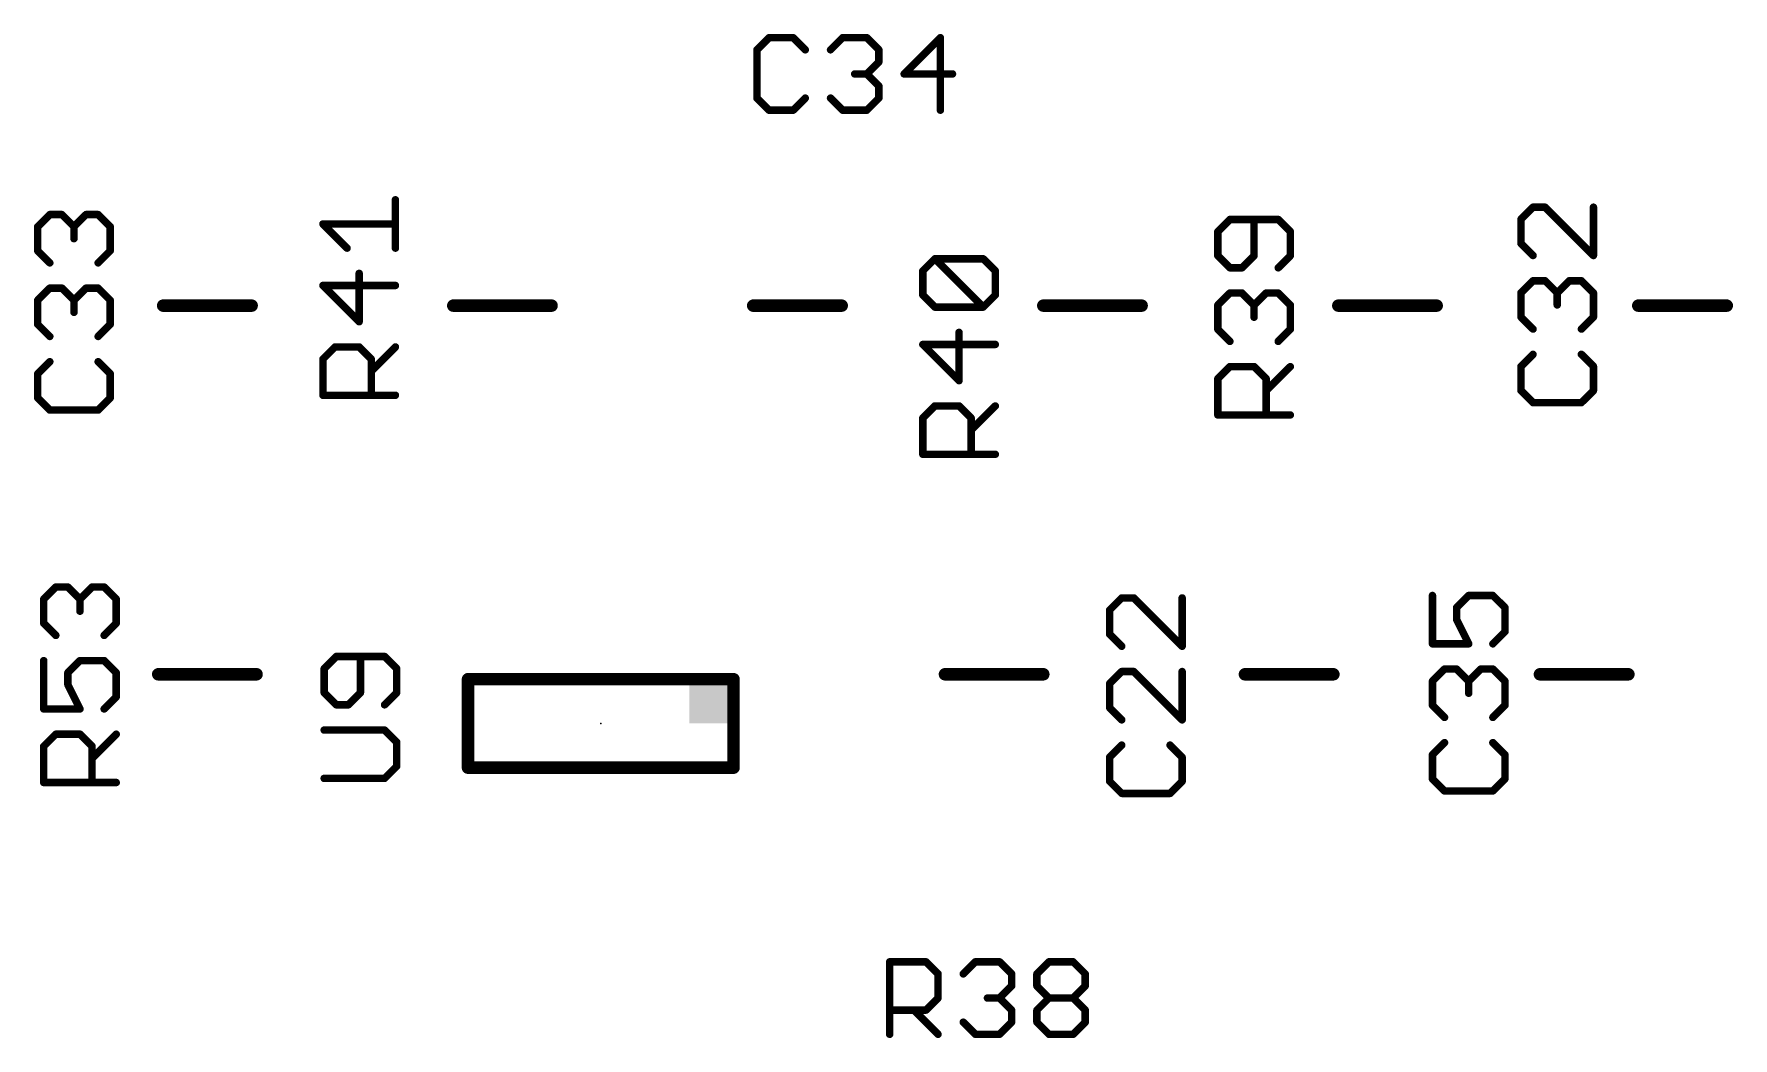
# Model space of a CAD drawing. Extents: x -0.01 to 3.1, y -0.02 to 3.54.
# Drawn here: x 1.446 to 2.127, y 1.734 to 2.136 of the extents above; entities that cross this region are included whole.
import ezdxf

# ---------------------------------------------------------------- set-up
doc = ezdxf.new("R2010")
doc.units = 0
for name, color, linetype in [('21', 253, 'CONTINUOUS'), ('23', 7, 'CONTINUOUS'), ('25', 253, 'CONTINUOUS')]:
    doc.layers.add(name, color=color, linetype=linetype)

# ---------------------------------------------------------------- blocks, each defined once
blk = doc.blocks.new('RECT')
blk.add_solid([(-0.5, -0.5), (0.5, -0.5), (-0.5, 0.5), (0.5, 0.5)])

msp = doc.modelspace()

# ---------------------------------------------------------------- linework, layer by layer
at = {"layer": '21', "const_width": 0.005}
for points in [[(1.533465, 2.027559), (1.498031, 2.027559)], [(1.653543, 2.027559), (1.614173, 2.027559)], [(1.769685, 2.027559), (1.734252, 2.027559)], [(1.889764, 2.027559), (1.850394, 2.027559)], [(2.007874, 2.027559), (1.968504, 2.027559)], [(2.088583, 2.027559), (2.124016, 2.027559)], [(1.535433, 1.879921), (1.496063, 1.879921)], [(1.620079, 1.877953), (1.620079, 1.84252)], [(1.726378, 1.877953), (1.620079, 1.877953)], [(1.726378, 1.877953), (1.726378, 1.84252)], [(1.850394, 1.879921), (1.811024, 1.879921)], [(1.931102, 1.879921), (1.966535, 1.879921)], [(2.049213, 1.879921), (2.084646, 1.879921)], [(1.726378, 1.84252), (1.620079, 1.84252)]]:
    msp.add_lwpolyline(points, dxfattribs=at)
at = {"layer": '21', "const_width": 0.0025}
for points in [[(1.498031, 2.028809, 1), (1.498031, 2.026309)], [(1.533465, 2.026309, 1), (1.533465, 2.028809)], [(1.614173, 2.028809, 1), (1.614173, 2.026309)], [(1.653543, 2.026309, 1), (1.653543, 2.028809)], [(1.734252, 2.028809, 1), (1.734252, 2.026309)], [(1.769685, 2.026309, 1), (1.769685, 2.028809)], [(1.850394, 2.028809, 1), (1.850394, 2.026309)], [(1.889764, 2.026309, 1), (1.889764, 2.028809)], [(1.968504, 2.028809, 1), (1.968504, 2.026309)], [(2.007874, 2.026309, 1), (2.007874, 2.028809)], [(2.088583, 2.028809, 1), (2.088583, 2.026309)], [(2.124016, 2.026309, 1), (2.124016, 2.028809)], [(1.496063, 1.881171, 1), (1.496063, 1.878671)], [(1.535433, 1.878671, 1), (1.535433, 1.881171)], [(1.621329, 1.877953, 1), (1.618829, 1.877953)], [(1.620079, 1.879203, 1), (1.620079, 1.876703)], [(1.727628, 1.877953, 1), (1.725128, 1.877953)], [(1.726378, 1.876703, 1), (1.726378, 1.879203)], [(1.811024, 1.881171, 1), (1.811024, 1.878671)], [(1.850394, 1.878671, 1), (1.850394, 1.881171)], [(1.931102, 1.881171, 1), (1.931102, 1.878671)], [(1.966535, 1.878671, 1), (1.966535, 1.881171)], [(2.049213, 1.881171, 1), (2.049213, 1.878671)], [(2.084646, 1.878671, 1), (2.084646, 1.881171)], [(1.620079, 1.84377, 1), (1.620079, 1.84127)], [(1.618829, 1.84252, 1), (1.621329, 1.84252)], [(1.725128, 1.84252, 1), (1.727628, 1.84252)], [(1.726378, 1.84127, 1), (1.726378, 1.84377)]]:
    msp.add_lwpolyline(points, format="xyb", dxfattribs=at)
at = {"layer": '23'}
for p in [(1.515748, 2.027559), (1.633858, 2.027559), (1.751969, 2.027559), (1.870079, 2.027559), (1.988189, 2.027559), (2.106299, 2.027559), (1.515748, 1.879921), (1.830709, 1.879921), (1.948819, 1.879921), (2.066929, 1.879921), (1.673228, 1.860236)]:
    msp.add_point(p, dxfattribs=at)
at = {"layer": '25', "const_width": 0.003}
for points in [[(1.740589, 2.134855), (1.735752, 2.130018)], [(1.750264, 2.134855), (1.740589, 2.134855)], [(1.755102, 2.130018), (1.750264, 2.134855)], [(1.765217, 2.130018), (1.770055, 2.134855)], [(1.770055, 2.134855), (1.779729, 2.134855)], [(1.779729, 2.134855), (1.784567, 2.130018)], [(1.809195, 2.134855), (1.794682, 2.120343)], [(1.809195, 2.105831), (1.809195, 2.134855)], [(1.735752, 2.130018), (1.735752, 2.110668)], [(1.784567, 2.130018), (1.784567, 2.12518)], [(1.784567, 2.12518), (1.779729, 2.120343)], [(1.779729, 2.120343), (1.774892, 2.120343)], [(1.779729, 2.120343), (1.784567, 2.115506)], [(1.784567, 2.115506), (1.784567, 2.110668)], [(1.794682, 2.120343), (1.814032, 2.120343)], [(1.735752, 2.110668), (1.740589, 2.105831)], [(1.750264, 2.105831), (1.755102, 2.110668)], [(1.770055, 2.105831), (1.765217, 2.110668)], [(1.784567, 2.110668), (1.779729, 2.105831)], [(1.740589, 2.105831), (1.750264, 2.105831)], [(1.779729, 2.105831), (1.770055, 2.105831)], [(1.59102, 2.050588), (1.59102, 2.069938)], [(2.046458, 2.066985), (2.041621, 2.062147)], [(2.051296, 2.066985), (2.046458, 2.066985)], [(2.070646, 2.047635), (2.051296, 2.066985)], [(2.070646, 2.066985), (2.070646, 2.047635)], [(1.447822, 2.059195), (1.452659, 2.064032)], [(1.452659, 2.064032), (1.457497, 2.064032)], [(1.457497, 2.064032), (1.462334, 2.059195)], [(1.462334, 2.059195), (1.467172, 2.064032)], [(1.467172, 2.064032), (1.472009, 2.064032)], [(1.472009, 2.064032), (1.476846, 2.059195)], [(1.57167, 2.050588), (1.561995, 2.060263)], [(1.561995, 2.060263), (1.59102, 2.060263)], [(1.9251, 2.062064), (1.920263, 2.057226)], [(1.94445, 2.062064), (1.9251, 2.062064)], [(1.934775, 2.047551), (1.934775, 2.062064)], [(1.949287, 2.057226), (1.94445, 2.062064)], [(2.041621, 2.062147), (2.041621, 2.052472)], [(1.447822, 2.04952), (1.447822, 2.059195)], [(1.462334, 2.059195), (1.462334, 2.054357)], [(1.476846, 2.059195), (1.476846, 2.04952)], [(1.920263, 2.057226), (1.920263, 2.047551)], [(1.949287, 2.047551), (1.949287, 2.057226)], [(1.452659, 2.044682), (1.447822, 2.04952)], [(1.476846, 2.04952), (1.472009, 2.044682)], [(1.802152, 2.041478), (1.80699, 2.046316)], [(1.80699, 2.046316), (1.82634, 2.046316)], [(1.82634, 2.026966), (1.80699, 2.046316)], [(1.82634, 2.046316), (1.831177, 2.041478)], [(1.920263, 2.047551), (1.9251, 2.042714)], [(1.929938, 2.042714), (1.934775, 2.047551)], [(1.94445, 2.042714), (1.949287, 2.047551)], [(2.041621, 2.052472), (2.046458, 2.047635)], [(1.576507, 2.021123), (1.576507, 2.040472)], [(1.802152, 2.031803), (1.802152, 2.041478)], [(1.831177, 2.041478), (1.831177, 2.031803)], [(1.9251, 2.042714), (1.929938, 2.042714)], [(1.447822, 2.029729), (1.452659, 2.034567)], [(1.452659, 2.034567), (1.457497, 2.034567)], [(1.457497, 2.034567), (1.462334, 2.029729)], [(1.462334, 2.029729), (1.467172, 2.034567)], [(1.467172, 2.034567), (1.472009, 2.034567)], [(1.472009, 2.034567), (1.476846, 2.029729)], [(1.59102, 2.035635), (1.561995, 2.035635)], [(1.561995, 2.035635), (1.576507, 2.021123)], [(1.920263, 2.027761), (1.9251, 2.032598)], [(1.9251, 2.032598), (1.929938, 2.032598)], [(1.929938, 2.032598), (1.934775, 2.027761)], [(1.934775, 2.027761), (1.939613, 2.032598)], [(1.939613, 2.032598), (1.94445, 2.032598)], [(1.94445, 2.032598), (1.949287, 2.027761)], [(2.041621, 2.032682), (2.046458, 2.03752)], [(2.041621, 2.023007), (2.041621, 2.032682)], [(2.046458, 2.03752), (2.051296, 2.03752)], [(2.051296, 2.03752), (2.056133, 2.032682)], [(2.056133, 2.032682), (2.060971, 2.03752)], [(2.056133, 2.032682), (2.056133, 2.027845)], [(2.060971, 2.03752), (2.065808, 2.03752)], [(2.065808, 2.03752), (2.070646, 2.032682)], [(2.070646, 2.032682), (2.070646, 2.023007)], [(1.447822, 2.020055), (1.447822, 2.029729)], [(1.462334, 2.029729), (1.462334, 2.024892)], [(1.476846, 2.029729), (1.476846, 2.020055)], [(1.80699, 2.026966), (1.802152, 2.031803)], [(1.82634, 2.026966), (1.80699, 2.026966)], [(1.831177, 2.031803), (1.82634, 2.026966)], [(1.920263, 2.018086), (1.920263, 2.027761)], [(1.934775, 2.027761), (1.934775, 2.022923)], [(1.949287, 2.027761), (1.949287, 2.018086)], [(1.452659, 2.015217), (1.447822, 2.020055)], [(1.476846, 2.020055), (1.472009, 2.015217)], [(2.046458, 2.01817), (2.041621, 2.023007)], [(2.070646, 2.023007), (2.065808, 2.01817)], [(1.831177, 2.012013), (1.802152, 2.012013)], [(1.802152, 2.012013), (1.816665, 1.997501)], [(1.816665, 1.997501), (1.816665, 2.01685)], [(1.9251, 2.013249), (1.920263, 2.018086)], [(1.949287, 2.018086), (1.94445, 2.013249)], [(1.452659, 2.005102), (1.447822, 2.000264)], [(1.476846, 2.000264), (1.472009, 2.005102)], [(1.561995, 2.00617), (1.566832, 2.011007)], [(1.561995, 1.991657), (1.561995, 2.00617)], [(1.566832, 2.011007), (1.576507, 2.011007)], [(1.576507, 2.011007), (1.581345, 2.00617)], [(1.581345, 2.001332), (1.59102, 2.011007)], [(1.581345, 2.00617), (1.581345, 1.991657)], [(2.046458, 2.008055), (2.041621, 2.003217)], [(2.070646, 2.003217), (2.065808, 2.008055)], [(1.447822, 2.000264), (1.447822, 1.990589)], [(1.476846, 1.990589), (1.476846, 2.000264)], [(1.920263, 1.998296), (1.9251, 2.003133)], [(1.920263, 1.983783), (1.920263, 1.998296)], [(1.9251, 2.003133), (1.934775, 2.003133)], [(1.934775, 2.003133), (1.939613, 1.998296)], [(1.939613, 1.993458), (1.949287, 2.003133)], [(1.939613, 1.998296), (1.939613, 1.983783)], [(2.041621, 2.003217), (2.041621, 1.993542)], [(2.070646, 1.993542), (2.070646, 2.003217)], [(1.59102, 1.991657), (1.561995, 1.991657)], [(2.041621, 1.993542), (2.046458, 1.988705)], [(2.065808, 1.988705), (2.070646, 1.993542)], [(1.447822, 1.990589), (1.452659, 1.985752)], [(1.452659, 1.985752), (1.472009, 1.985752)], [(1.472009, 1.985752), (1.476846, 1.990589)], [(1.802152, 1.982548), (1.80699, 1.987385)], [(1.80699, 1.987385), (1.816665, 1.987385)], [(1.816665, 1.987385), (1.821502, 1.982548)], [(1.821502, 1.97771), (1.831177, 1.987385)], [(2.046458, 1.988705), (2.065808, 1.988705)], [(1.802152, 1.968035), (1.802152, 1.982548)], [(1.821502, 1.982548), (1.821502, 1.968035)], [(1.949287, 1.983783), (1.920263, 1.983783)], [(1.831177, 1.968035), (1.802152, 1.968035)], [(1.450223, 1.910021), (1.455061, 1.914859)], [(1.450223, 1.900346), (1.450223, 1.910021)], [(1.455061, 1.914859), (1.459898, 1.914859)], [(1.459898, 1.914859), (1.464736, 1.910021)], [(1.464736, 1.910021), (1.469573, 1.914859)], [(1.464736, 1.910021), (1.464736, 1.905184)], [(1.469573, 1.914859), (1.474411, 1.914859)], [(1.474411, 1.914859), (1.479248, 1.910021)], [(1.479248, 1.910021), (1.479248, 1.900346)], [(1.881793, 1.910489), (1.876956, 1.905651)], [(1.886631, 1.910489), (1.881793, 1.910489)], [(1.90598, 1.891139), (1.886631, 1.910489)], [(1.90598, 1.910489), (1.90598, 1.891139)], [(2.006188, 1.911473), (2.006188, 1.892123)], [(2.015863, 1.906636), (2.0207, 1.911473)], [(2.0207, 1.911473), (2.030375, 1.911473)], [(2.030375, 1.911473), (2.035213, 1.906636)], [(1.876956, 1.905651), (1.876956, 1.895976)], [(2.015863, 1.901798), (2.015863, 1.906636)], [(2.035213, 1.906636), (2.035213, 1.896961)], [(1.455061, 1.895509), (1.450223, 1.900346)], [(1.479248, 1.900346), (1.474411, 1.895509)], [(2.0207, 1.892123), (2.015863, 1.901798)], [(2.035213, 1.896961), (2.030375, 1.892123)], [(1.876956, 1.895976), (1.881793, 1.891139)], [(2.006188, 1.892123), (2.0207, 1.892123)], [(1.450223, 1.885394), (1.450223, 1.866044)], [(1.459898, 1.880556), (1.464736, 1.885394)], [(1.464736, 1.885394), (1.474411, 1.885394)], [(1.474411, 1.885394), (1.479248, 1.880556)], [(1.567336, 1.887054), (1.562499, 1.882216)], [(1.586686, 1.887054), (1.567336, 1.887054)], [(1.577011, 1.872541), (1.577011, 1.887054)], [(1.591524, 1.882216), (1.586686, 1.887054)], [(1.459898, 1.875719), (1.459898, 1.880556)], [(1.479248, 1.880556), (1.479248, 1.870881)], [(1.562499, 1.882216), (1.562499, 1.872541)], [(1.591524, 1.872541), (1.591524, 1.882216)], [(1.881793, 1.881024), (1.876956, 1.876186)], [(1.876956, 1.876186), (1.876956, 1.866511)], [(1.886631, 1.881024), (1.881793, 1.881024)], [(1.90598, 1.861674), (1.886631, 1.881024)], [(1.90598, 1.881024), (1.90598, 1.861674)], [(2.006188, 1.87717), (2.011025, 1.882008)], [(2.006188, 1.867495), (2.006188, 1.87717)], [(2.011025, 1.882008), (2.015863, 1.882008)], [(2.015863, 1.882008), (2.0207, 1.87717)], [(2.0207, 1.87717), (2.025538, 1.882008)], [(2.0207, 1.87717), (2.0207, 1.872333)], [(2.025538, 1.882008), (2.030375, 1.882008)], [(2.030375, 1.882008), (2.035213, 1.87717)], [(2.035213, 1.87717), (2.035213, 1.867495)], [(1.464736, 1.866044), (1.459898, 1.875719)], [(1.479248, 1.870881), (1.474411, 1.866044)], [(1.562499, 1.872541), (1.567336, 1.867704)], [(1.572174, 1.867704), (1.577011, 1.872541)], [(1.586686, 1.867704), (1.591524, 1.872541)], [(1.450223, 1.866044), (1.464736, 1.866044)], [(1.567336, 1.867704), (1.572174, 1.867704)], [(1.876956, 1.866511), (1.881793, 1.861674)], [(2.011025, 1.862658), (2.006188, 1.867495)], [(2.035213, 1.867495), (2.030375, 1.862658)], [(1.450223, 1.851091), (1.455061, 1.855929)], [(1.455061, 1.855929), (1.464736, 1.855929)], [(1.464736, 1.855929), (1.469573, 1.851091)], [(1.469573, 1.846254), (1.479248, 1.855929)], [(1.586686, 1.857589), (1.562499, 1.857589)], [(1.591524, 1.852751), (1.586686, 1.857589)], [(1.450223, 1.836579), (1.450223, 1.851091)], [(1.469573, 1.851091), (1.469573, 1.836579)], [(1.591524, 1.843076), (1.591524, 1.852751)], [(1.881793, 1.851558), (1.876956, 1.846721)], [(1.90598, 1.846721), (1.901143, 1.851558)], [(2.011025, 1.852543), (2.006188, 1.847705)], [(2.035213, 1.847705), (2.030375, 1.852543)], [(1.586686, 1.838239), (1.591524, 1.843076)], [(1.876956, 1.846721), (1.876956, 1.837046)], [(1.90598, 1.837046), (1.90598, 1.846721)], [(2.006188, 1.847705), (2.006188, 1.83803)], [(2.035213, 1.83803), (2.035213, 1.847705)], [(1.479248, 1.836579), (1.450223, 1.836579)], [(1.562499, 1.838239), (1.586686, 1.838239)], [(1.876956, 1.837046), (1.881793, 1.832209)], [(1.901143, 1.832209), (1.90598, 1.837046)], [(2.006188, 1.83803), (2.011025, 1.833193)], [(2.030375, 1.833193), (2.035213, 1.83803)], [(1.881793, 1.832209), (1.901143, 1.832209)], [(2.011025, 1.833193), (2.030375, 1.833193)], [(1.788902, 1.735752), (1.788902, 1.764777)], [(1.788902, 1.764777), (1.803414, 1.764777)], [(1.803414, 1.764777), (1.808251, 1.759939)], [(1.818367, 1.759939), (1.823204, 1.764777)], [(1.823204, 1.764777), (1.832879, 1.764777)], [(1.832879, 1.764777), (1.837717, 1.759939)], [(1.847832, 1.759939), (1.852669, 1.764777)], [(1.852669, 1.764777), (1.862344, 1.764777)], [(1.862344, 1.764777), (1.867182, 1.759939)], [(1.808251, 1.759939), (1.808251, 1.750264)], [(1.837717, 1.755102), (1.832879, 1.750264)], [(1.837717, 1.759939), (1.837717, 1.755102)], [(1.847832, 1.755102), (1.847832, 1.759939)], [(1.852669, 1.750264), (1.847832, 1.755102)], [(1.867182, 1.755102), (1.862344, 1.750264)], [(1.867182, 1.759939), (1.867182, 1.755102)], [(1.808251, 1.750264), (1.803414, 1.745427)], [(1.832879, 1.750264), (1.828042, 1.750264)], [(1.832879, 1.750264), (1.837717, 1.745427)], [(1.847832, 1.745427), (1.852669, 1.750264)], [(1.852669, 1.750264), (1.862344, 1.750264)], [(1.862344, 1.750264), (1.867182, 1.745427)], [(1.803414, 1.745427), (1.788902, 1.745427)], [(1.798576, 1.745427), (1.808251, 1.735752)], [(1.823204, 1.735752), (1.818367, 1.740589)], [(1.837717, 1.740589), (1.832879, 1.735752)], [(1.837717, 1.745427), (1.837717, 1.740589)], [(1.847832, 1.740589), (1.847832, 1.745427)], [(1.852669, 1.735752), (1.847832, 1.740589)], [(1.867182, 1.740589), (1.862344, 1.735752)], [(1.867182, 1.745427), (1.867182, 1.740589)], [(1.832879, 1.735752), (1.823204, 1.735752)], [(1.862344, 1.735752), (1.852669, 1.735752)]]:
    msp.add_lwpolyline(points, dxfattribs=at)
at = {"layer": '25', "const_width": 0.0015}
for points in [[(1.740589, 2.135605, 1), (1.740589, 2.134105)], [(1.74112, 2.134325, 1), (1.740059, 2.135386)], [(1.750795, 2.135386, 1), (1.749734, 2.134325)], [(1.750264, 2.134105, 1), (1.750264, 2.135605)], [(1.770055, 2.135605, 1), (1.770055, 2.134105)], [(1.770585, 2.134325, 1), (1.769524, 2.135386)], [(1.78026, 2.135386, 1), (1.779199, 2.134325)], [(1.779729, 2.134105, 1), (1.779729, 2.135605)], [(1.809945, 2.134855, 1), (1.808445, 2.134855)], [(1.809725, 2.134325, 1), (1.808664, 2.135386)], [(1.736502, 2.130018, 1), (1.735002, 2.130018)], [(1.735222, 2.130548, 1), (1.736282, 2.129488)], [(1.754571, 2.129488, 1), (1.755632, 2.130548)], [(1.764687, 2.130548, 1), (1.765747, 2.129488)], [(1.785317, 2.130018, 1), (1.783817, 2.130018)], [(1.784037, 2.129488, 1), (1.785097, 2.130548)], [(1.783817, 2.12518, 1), (1.785317, 2.12518)], [(1.785097, 2.12465, 1), (1.784037, 2.125711)], [(1.774892, 2.121093, 1), (1.774892, 2.119593)], [(1.78026, 2.120873, 1), (1.779199, 2.119813)], [(1.779199, 2.120873, 1), (1.78026, 2.119813)], [(1.779729, 2.119593, 1), (1.779729, 2.121093)], [(1.785317, 2.115506, 1), (1.783817, 2.115506)], [(1.784037, 2.114975, 1), (1.785097, 2.116036)], [(1.794682, 2.121093, 1), (1.794682, 2.119593)], [(1.794152, 2.120873, 1), (1.795213, 2.119813)], [(1.814032, 2.119593, 1), (1.814032, 2.121093)], [(1.736282, 2.111198, 1), (1.735222, 2.110138)], [(1.735002, 2.110668, 1), (1.736502, 2.110668)], [(1.755632, 2.110138, 1), (1.754571, 2.111198)], [(1.765747, 2.111198, 1), (1.764687, 2.110138)], [(1.783817, 2.110668, 1), (1.785317, 2.110668)], [(1.785097, 2.110138, 1), (1.784037, 2.111198)], [(1.740589, 2.106581, 1), (1.740589, 2.105081)], [(1.740059, 2.1053, 1), (1.74112, 2.106361)], [(1.749734, 2.106361, 1), (1.750795, 2.1053)], [(1.750264, 2.105081, 1), (1.750264, 2.106581)], [(1.770055, 2.106581, 1), (1.770055, 2.105081)], [(1.769524, 2.1053, 1), (1.770585, 2.106361)], [(1.779199, 2.106361, 1), (1.78026, 2.1053)], [(1.779729, 2.105081, 1), (1.779729, 2.106581)], [(1.808445, 2.105831, 1), (1.809945, 2.105831)], [(1.59177, 2.069938, 1), (1.59027, 2.069938)], [(2.046458, 2.067735, 1), (2.046458, 2.066235)], [(2.046989, 2.066455, 1), (2.045928, 2.067515)], [(2.051826, 2.067515, 1), (2.050766, 2.066455)], [(2.051296, 2.066235, 1), (2.051296, 2.067735)], [(2.071396, 2.066985, 1), (2.069896, 2.066985)], [(1.452659, 2.064782, 1), (1.452659, 2.063282)], [(1.45319, 2.063502, 1), (1.452129, 2.064562)], [(1.458027, 2.064562, 1), (1.456966, 2.063502)], [(1.457497, 2.063282, 1), (1.457497, 2.064782)], [(1.467172, 2.064782, 1), (1.467172, 2.063282)], [(1.467702, 2.063502, 1), (1.466641, 2.064562)], [(1.472539, 2.064562, 1), (1.471479, 2.063502)], [(1.472009, 2.063282, 1), (1.472009, 2.064782)], [(1.561995, 2.061013, 1), (1.561995, 2.059513)], [(1.562525, 2.060793, 1), (1.561465, 2.059732)], [(1.59102, 2.059513, 1), (1.59102, 2.061013)], [(1.9251, 2.062814, 1), (1.9251, 2.061314)], [(1.92563, 2.061533, 1), (1.92457, 2.062594)], [(1.935525, 2.062064, 1), (1.934025, 2.062064)], [(1.94498, 2.062594, 1), (1.94392, 2.061533)], [(1.94445, 2.061314, 1), (1.94445, 2.062814)], [(2.042371, 2.062147, 1), (2.040871, 2.062147)], [(2.041091, 2.062678, 1), (2.042151, 2.061617)], [(1.447291, 2.059725, 1), (1.448352, 2.058664)], [(1.448572, 2.059195, 1), (1.447072, 2.059195)], [(1.463084, 2.059195, 1), (1.461584, 2.059195)], [(1.461804, 2.059725, 1), (1.462864, 2.058664)], [(1.461584, 2.054357, 1), (1.463084, 2.054357)], [(1.461804, 2.058664, 1), (1.462864, 2.059725)], [(1.477596, 2.059195, 1), (1.476096, 2.059195)], [(1.476316, 2.058664, 1), (1.477377, 2.059725)], [(1.921013, 2.057226, 1), (1.919513, 2.057226)], [(1.919732, 2.057756, 1), (1.920793, 2.056696)], [(1.950037, 2.057226, 1), (1.948537, 2.057226)], [(1.948757, 2.056696, 1), (1.949818, 2.057756)], [(1.448352, 2.05005, 1), (1.447291, 2.048989)], [(1.447072, 2.04952, 1), (1.448572, 2.04952)], [(1.476096, 2.04952, 1), (1.477596, 2.04952)], [(1.477377, 2.048989, 1), (1.476316, 2.05005)], [(1.57114, 2.050058, 1), (1.5722, 2.051118)], [(1.59027, 2.050588, 1), (1.59177, 2.050588)], [(1.80699, 2.047066, 1), (1.80699, 2.045566)], [(1.80752, 2.046846, 1), (1.80646, 2.045785)], [(1.80752, 2.045785, 1), (1.80646, 2.046846)], [(1.82687, 2.046846, 1), (1.825809, 2.045785)], [(1.82634, 2.045566, 1), (1.82634, 2.047066)], [(1.920793, 2.048082, 1), (1.919732, 2.047021)], [(1.919513, 2.047551, 1), (1.921013, 2.047551)], [(1.934025, 2.047551, 1), (1.935525, 2.047551)], [(1.935305, 2.047021, 1), (1.934245, 2.048082)], [(1.948537, 2.047551, 1), (1.950037, 2.047551)], [(1.949818, 2.047021, 1), (1.948757, 2.048082)], [(2.042151, 2.053003, 1), (2.041091, 2.051942)], [(2.040871, 2.052472, 1), (2.042371, 2.052472)], [(2.045928, 2.047105, 1), (2.046989, 2.048165)], [(2.069896, 2.047635, 1), (2.071396, 2.047635)], [(2.070115, 2.047105, 1), (2.071176, 2.048165)], [(1.452129, 2.044152, 1), (1.45319, 2.045213)], [(1.471479, 2.045213, 1), (1.472539, 2.044152)], [(1.577257, 2.040472, 1), (1.575757, 2.040472)], [(1.802902, 2.041478, 1), (1.801402, 2.041478)], [(1.801622, 2.042008, 1), (1.802683, 2.040948)], [(1.831927, 2.041478, 1), (1.830427, 2.041478)], [(1.830647, 2.040948, 1), (1.831708, 2.042008)], [(1.9251, 2.043464, 1), (1.9251, 2.041964)], [(1.92457, 2.042183, 1), (1.92563, 2.043244)], [(1.929407, 2.043244, 1), (1.930468, 2.042183)], [(1.929938, 2.041964, 1), (1.929938, 2.043464)], [(1.94392, 2.043244, 1), (1.94498, 2.042183)], [(1.452659, 2.035317, 1), (1.452659, 2.033817)], [(1.45319, 2.034037, 1), (1.452129, 2.035097)], [(1.458027, 2.035097, 1), (1.456966, 2.034037)], [(1.457497, 2.033817, 1), (1.457497, 2.035317)], [(1.467172, 2.035317, 1), (1.467172, 2.033817)], [(1.467702, 2.034037, 1), (1.466641, 2.035097)], [(1.472539, 2.035097, 1), (1.471479, 2.034037)], [(1.472009, 2.033817, 1), (1.472009, 2.035317)], [(1.561995, 2.036385, 1), (1.561995, 2.034885)], [(1.562525, 2.036165, 1), (1.561465, 2.035105)], [(1.59102, 2.034885, 1), (1.59102, 2.036385)], [(1.9251, 2.033348, 1), (1.9251, 2.031848)], [(1.92563, 2.032068, 1), (1.92457, 2.033129)], [(1.930468, 2.033129, 1), (1.929407, 2.032068)], [(1.929938, 2.031848, 1), (1.929938, 2.033348)], [(1.939613, 2.033348, 1), (1.939613, 2.031848)], [(1.940143, 2.032068, 1), (1.939082, 2.033129)], [(1.94498, 2.033129, 1), (1.94392, 2.032068)], [(1.94445, 2.031848, 1), (1.94445, 2.033348)], [(2.042371, 2.032682, 1), (2.040871, 2.032682)], [(2.041091, 2.033213, 1), (2.042151, 2.032152)], [(2.046458, 2.03827, 1), (2.046458, 2.03677)], [(2.046989, 2.036989, 1), (2.045928, 2.03805)], [(2.051826, 2.03805, 1), (2.050766, 2.036989)], [(2.051296, 2.03677, 1), (2.051296, 2.03827)], [(2.056883, 2.032682, 1), (2.055383, 2.032682)], [(2.055603, 2.033213, 1), (2.056664, 2.032152)], [(2.055603, 2.032152, 1), (2.056664, 2.033213)], [(2.060971, 2.03827, 1), (2.060971, 2.03677)], [(2.061501, 2.036989, 1), (2.060441, 2.03805)], [(2.066339, 2.03805, 1), (2.065278, 2.036989)], [(2.065808, 2.03677, 1), (2.065808, 2.03827)], [(2.071396, 2.032682, 1), (2.069896, 2.032682)], [(2.070115, 2.032152, 1), (2.071176, 2.033213)], [(1.447291, 2.03026, 1), (1.448352, 2.029199)], [(1.448572, 2.029729, 1), (1.447072, 2.029729)], [(1.463084, 2.029729, 1), (1.461584, 2.029729)], [(1.461804, 2.03026, 1), (1.462864, 2.029199)], [(1.461804, 2.029199, 1), (1.462864, 2.03026)], [(1.477596, 2.029729, 1), (1.476096, 2.029729)], [(1.476316, 2.029199, 1), (1.477377, 2.03026)], [(1.801402, 2.031803, 1), (1.802902, 2.031803)], [(1.802683, 2.032333, 1), (1.801622, 2.031273)], [(1.80699, 2.027716, 1), (1.80699, 2.026216)], [(1.80646, 2.026435, 1), (1.80752, 2.027496)], [(1.825809, 2.027496, 1), (1.82687, 2.026435)], [(1.825809, 2.026435, 1), (1.82687, 2.027496)], [(1.82634, 2.026216, 1), (1.82634, 2.027716)], [(1.830427, 2.031803, 1), (1.831927, 2.031803)], [(1.831707, 2.031273, 1), (1.830647, 2.032333)], [(1.921013, 2.027761, 1), (1.919513, 2.027761)], [(1.919732, 2.028291, 1), (1.920793, 2.027231)], [(1.935525, 2.027761, 1), (1.934025, 2.027761)], [(1.934245, 2.028291, 1), (1.935305, 2.027231)], [(1.934245, 2.027231, 1), (1.935305, 2.028291)], [(1.950037, 2.027761, 1), (1.948537, 2.027761)], [(1.948757, 2.027231, 1), (1.949818, 2.028291)], [(2.055383, 2.027845, 1), (2.056883, 2.027845)], [(1.448352, 2.020585, 1), (1.447291, 2.019524)], [(1.447072, 2.020055, 1), (1.448572, 2.020055)], [(1.461584, 2.024892, 1), (1.463084, 2.024892)], [(1.476096, 2.020055, 1), (1.477596, 2.020055)], [(1.477377, 2.019524, 1), (1.476316, 2.020585)], [(1.575757, 2.021123, 1), (1.577257, 2.021123)], [(1.575977, 2.020592, 1), (1.577038, 2.021653)], [(1.934025, 2.022923, 1), (1.935525, 2.022923)], [(2.042151, 2.023538, 1), (2.041091, 2.022477)], [(2.040871, 2.023007, 1), (2.042371, 2.023007)], [(2.069896, 2.023007, 1), (2.071396, 2.023007)], [(2.071176, 2.022477, 1), (2.070115, 2.023538)], [(1.452129, 2.014687, 1), (1.45319, 2.015747)], [(1.471479, 2.015747, 1), (1.472539, 2.014687)], [(1.802152, 2.012763, 1), (1.802152, 2.011263)], [(1.802683, 2.012543, 1), (1.801622, 2.011483)], [(1.817415, 2.01685, 1), (1.815915, 2.01685)], [(1.831177, 2.011263, 1), (1.831177, 2.012763)], [(1.920793, 2.018616, 1), (1.919732, 2.017556)], [(1.919513, 2.018086, 1), (1.921013, 2.018086)], [(1.92457, 2.012718, 1), (1.92563, 2.013779)], [(1.94392, 2.013779, 1), (1.94498, 2.012718)], [(1.948537, 2.018086, 1), (1.950037, 2.018086)], [(1.949818, 2.017556, 1), (1.948757, 2.018616)], [(2.045928, 2.01764, 1), (2.046989, 2.0187)], [(2.065278, 2.0187, 1), (2.066339, 2.01764)], [(1.45319, 2.004571, 1), (1.452129, 2.005632)], [(1.472539, 2.005632, 1), (1.471479, 2.004571)], [(1.562745, 2.00617, 1), (1.561245, 2.00617)], [(1.561465, 2.0067, 1), (1.562525, 2.005639)], [(1.566832, 2.011757, 1), (1.566832, 2.010257)], [(1.567363, 2.010477, 1), (1.566302, 2.011538)], [(1.577038, 2.011538, 1), (1.575977, 2.010477)], [(1.576507, 2.010257, 1), (1.576507, 2.011757)], [(1.582095, 2.00617, 1), (1.580595, 2.00617)], [(1.580815, 2.005639, 1), (1.581875, 2.0067)], [(1.59155, 2.010477, 1), (1.590489, 2.011538)], [(2.046989, 2.007524, 1), (2.045928, 2.008585)], [(2.066339, 2.008585, 1), (2.065278, 2.007524)], [(1.447291, 2.000795, 1), (1.448352, 1.999734)], [(1.448572, 2.000264, 1), (1.447072, 2.000264)], [(1.477596, 2.000264, 1), (1.476096, 2.000264)], [(1.476316, 1.999734, 1), (1.477377, 2.000795)], [(1.580815, 2.001863, 1), (1.581875, 2.000802)], [(1.921013, 1.998296, 1), (1.919513, 1.998296)], [(1.9251, 2.003883, 1), (1.9251, 2.002383)], [(1.92563, 2.002603, 1), (1.92457, 2.003664)], [(1.935305, 2.003664, 1), (1.934245, 2.002603)], [(1.934775, 2.002383, 1), (1.934775, 2.003883)], [(1.940363, 1.998296, 1), (1.938863, 1.998296)], [(1.949818, 2.002603, 1), (1.948757, 2.003664)], [(2.042371, 2.003217, 1), (2.040871, 2.003217)], [(2.041091, 2.003747, 1), (2.042151, 2.002687)], [(2.071396, 2.003217, 1), (2.069896, 2.003217)], [(2.070115, 2.002687, 1), (2.071176, 2.003747)], [(1.561995, 1.992407, 1), (1.561995, 1.990907)], [(1.59102, 1.990907, 1), (1.59102, 1.992407)], [(1.815915, 1.997501, 1), (1.817415, 1.997501)], [(1.816135, 1.99697, 1), (1.817195, 1.998031)], [(1.919732, 1.998826, 1), (1.920793, 1.997765)], [(1.939082, 1.993989, 1), (1.940143, 1.992928)], [(1.939082, 1.997765, 1), (1.940143, 1.998826)], [(2.042151, 1.994072, 1), (2.041091, 1.993012)], [(2.040871, 1.993542, 1), (2.042371, 1.993542)], [(2.069896, 1.993542, 1), (2.071396, 1.993542)], [(2.071176, 1.993012, 1), (2.070115, 1.994072)], [(1.448352, 1.99112, 1), (1.447291, 1.990059)], [(1.447072, 1.990589, 1), (1.448572, 1.990589)], [(1.452659, 1.986502, 1), (1.452659, 1.985002)], [(1.452129, 1.985222, 1), (1.45319, 1.986282)], [(1.471479, 1.986282, 1), (1.472539, 1.985222)], [(1.472009, 1.985002, 1), (1.472009, 1.986502)], [(1.476096, 1.990589, 1), (1.477596, 1.990589)], [(1.477377, 1.990059, 1), (1.476316, 1.99112)], [(1.561245, 1.991657, 1), (1.562745, 1.991657)], [(1.580595, 1.991657, 1), (1.582095, 1.991657)], [(1.80699, 1.988135, 1), (1.80699, 1.986635)], [(1.80752, 1.986855, 1), (1.80646, 1.987916)], [(1.817195, 1.987916, 1), (1.816135, 1.986855)], [(1.816665, 1.986635, 1), (1.816665, 1.988135)], [(1.831707, 1.986855, 1), (1.830647, 1.987916)], [(2.046458, 1.989455, 1), (2.046458, 1.987955)], [(2.045928, 1.988174, 1), (2.046989, 1.989235)], [(2.065278, 1.989235, 1), (2.066339, 1.988174)], [(2.065808, 1.987955, 1), (2.065808, 1.989455)], [(1.802902, 1.982548, 1), (1.801402, 1.982548)], [(1.801622, 1.983078, 1), (1.802683, 1.982017)], [(1.822252, 1.982548, 1), (1.820752, 1.982548)], [(1.820972, 1.982017, 1), (1.822033, 1.983078)], [(1.920263, 1.984533, 1), (1.920263, 1.983033)], [(1.919513, 1.983783, 1), (1.921013, 1.983783)], [(1.938863, 1.983783, 1), (1.940363, 1.983783)], [(1.949287, 1.983033, 1), (1.949287, 1.984533)], [(1.820972, 1.978241, 1), (1.822033, 1.97718)], [(1.802152, 1.968785, 1), (1.802152, 1.967285)], [(1.801402, 1.968035, 1), (1.802902, 1.968035)], [(1.820752, 1.968035, 1), (1.822252, 1.968035)], [(1.831177, 1.967285, 1), (1.831177, 1.968785)], [(1.450973, 1.910021, 1), (1.449473, 1.910021)], [(1.455061, 1.915609, 1), (1.455061, 1.914109)], [(1.455591, 1.914329, 1), (1.45453, 1.915389)], [(1.460429, 1.915389, 1), (1.459368, 1.914329)], [(1.459898, 1.914109, 1), (1.459898, 1.915609)], [(1.465486, 1.910021, 1), (1.463986, 1.910021)], [(1.469573, 1.915609, 1), (1.469573, 1.914109)], [(1.470104, 1.914329, 1), (1.469043, 1.915389)], [(1.474941, 1.915389, 1), (1.47388, 1.914329)], [(1.474411, 1.914109, 1), (1.474411, 1.915609)], [(1.479998, 1.910021, 1), (1.478498, 1.910021)], [(1.881793, 1.911239, 1), (1.881793, 1.909739)], [(1.882323, 1.909958, 1), (1.881263, 1.911019)], [(1.887161, 1.911019, 1), (1.8861, 1.909958)], [(1.886631, 1.909739, 1), (1.886631, 1.911239)], [(1.90673, 1.910489, 1), (1.90523, 1.910489)], [(2.006938, 1.911473, 1), (2.005438, 1.911473)], [(2.0207, 1.912223, 1), (2.0207, 1.910723)], [(2.021231, 1.910943, 1), (2.02017, 1.912003)], [(2.030906, 1.912003, 1), (2.029845, 1.910943)], [(2.030375, 1.910723, 1), (2.030375, 1.912223)], [(1.449693, 1.910552, 1), (1.450754, 1.909491)], [(1.464205, 1.910552, 1), (1.465266, 1.909491)], [(1.463986, 1.905184, 1), (1.465486, 1.905184)], [(1.464205, 1.909491, 1), (1.465266, 1.910552)], [(1.478718, 1.909491, 1), (1.479778, 1.910552)], [(1.876425, 1.906182, 1), (1.877486, 1.905121)], [(1.877706, 1.905651, 1), (1.876206, 1.905651)], [(2.015332, 1.907166, 1), (2.016393, 1.906105)], [(2.016613, 1.906636, 1), (2.015113, 1.906636)], [(2.035963, 1.906636, 1), (2.034463, 1.906636)], [(2.034682, 1.906105, 1), (2.035743, 1.907166)], [(1.450754, 1.900877, 1), (1.449693, 1.899816)], [(1.449473, 1.900346, 1), (1.450973, 1.900346)], [(1.478498, 1.900346, 1), (1.479998, 1.900346)], [(1.479778, 1.899816, 1), (1.478718, 1.900877)], [(2.016534, 1.902134, 1), (2.015192, 1.901463)], [(2.015113, 1.901798, 1), (2.016613, 1.901798)], [(2.035743, 1.89643, 1), (2.034682, 1.897491)], [(1.45453, 1.894979, 1), (1.455591, 1.896039)], [(1.47388, 1.896039, 1), (1.474941, 1.894979)], [(1.877486, 1.896507, 1), (1.876425, 1.895446)], [(1.876206, 1.895976, 1), (1.877706, 1.895976)], [(1.881263, 1.890609, 1), (1.882323, 1.891669)], [(1.90523, 1.891139, 1), (1.90673, 1.891139)], [(1.90545, 1.890609, 1), (1.906511, 1.891669)], [(2.006188, 1.892873, 1), (2.006188, 1.891373)], [(2.005438, 1.892123, 1), (2.006938, 1.892123)], [(2.020029, 1.891788, 1), (2.021371, 1.892459)], [(2.0207, 1.891373, 1), (2.0207, 1.892873)], [(2.029845, 1.892654, 1), (2.030906, 1.891593)], [(2.034463, 1.896961, 1), (2.035963, 1.896961)], [(1.450973, 1.885394, 1), (1.449473, 1.885394)], [(1.464736, 1.886144, 1), (1.464736, 1.884644)], [(1.465266, 1.884863, 1), (1.464205, 1.885924)], [(1.474941, 1.885924, 1), (1.47388, 1.884863)], [(1.474411, 1.884644, 1), (1.474411, 1.886144)], [(1.567336, 1.887804, 1), (1.567336, 1.886304)], [(1.567867, 1.886524, 1), (1.566806, 1.887584)], [(1.577761, 1.887054, 1), (1.576261, 1.887054)], [(1.587217, 1.887584, 1), (1.586156, 1.886524)], [(1.586686, 1.886304, 1), (1.586686, 1.887804)], [(1.460648, 1.880556, 1), (1.459148, 1.880556)], [(1.459368, 1.881087, 1), (1.460429, 1.880026)], [(1.479998, 1.880556, 1), (1.478498, 1.880556)], [(1.478718, 1.880026, 1), (1.479778, 1.881087)], [(1.563249, 1.882216, 1), (1.561749, 1.882216)], [(1.561969, 1.882747, 1), (1.563029, 1.881686)], [(1.592274, 1.882216, 1), (1.590774, 1.882216)], [(1.590993, 1.881686, 1), (1.592054, 1.882747)], [(1.877706, 1.876186, 1), (1.876206, 1.876186)], [(1.876425, 1.876716, 1), (1.877486, 1.875656)], [(1.881793, 1.881774, 1), (1.881793, 1.880274)], [(1.882323, 1.880493, 1), (1.881263, 1.881554)], [(1.887161, 1.881554, 1), (1.8861, 1.880493)], [(1.886631, 1.880274, 1), (1.886631, 1.881774)], [(1.90673, 1.881024, 1), (1.90523, 1.881024)], [(2.006938, 1.87717, 1), (2.005438, 1.87717)], [(2.005658, 1.877701, 1), (2.006718, 1.87664)], [(2.011025, 1.882758, 1), (2.011025, 1.881258)], [(2.011556, 1.881478, 1), (2.010495, 1.882538)], [(2.016393, 1.882538, 1), (2.015332, 1.881478)], [(2.015863, 1.881258, 1), (2.015863, 1.882758)], [(2.02145, 1.87717, 1), (2.01995, 1.87717)], [(2.02017, 1.877701, 1), (2.021231, 1.87664)], [(2.02017, 1.87664, 1), (2.021231, 1.877701)], [(2.025538, 1.882758, 1), (2.025538, 1.881258)], [(2.026068, 1.881478, 1), (2.025007, 1.882538)], [(2.030906, 1.882538, 1), (2.029845, 1.881478)], [(2.030375, 1.881258, 1), (2.030375, 1.882758)], [(2.035963, 1.87717, 1), (2.034463, 1.87717)], [(2.034682, 1.87664, 1), (2.035743, 1.877701)], [(1.460569, 1.876054, 1), (1.459227, 1.875383)], [(1.459148, 1.875719, 1), (1.460648, 1.875719)], [(1.478498, 1.870881, 1), (1.479998, 1.870881)], [(1.479778, 1.870351, 1), (1.478718, 1.871412)], [(1.563029, 1.873072, 1), (1.561969, 1.872011)], [(1.561749, 1.872541, 1), (1.563249, 1.872541)], [(1.576261, 1.872541, 1), (1.577761, 1.872541)], [(1.577542, 1.872011, 1), (1.576481, 1.873072)], [(1.590774, 1.872541, 1), (1.592274, 1.872541)], [(1.592054, 1.872011, 1), (1.590993, 1.873072)], [(2.01995, 1.872333, 1), (2.02145, 1.872333)], [(1.450223, 1.866794, 1), (1.450223, 1.865294)], [(1.449473, 1.866044, 1), (1.450973, 1.866044)], [(1.464065, 1.865709, 1), (1.465407, 1.866379)], [(1.464736, 1.865294, 1), (1.464736, 1.866794)], [(1.47388, 1.866574, 1), (1.474941, 1.865514)], [(1.567336, 1.868454, 1), (1.567336, 1.866954)], [(1.566806, 1.867174, 1), (1.567867, 1.868234)], [(1.571644, 1.868234, 1), (1.572704, 1.867174)], [(1.572174, 1.866954, 1), (1.572174, 1.868454)], [(1.586156, 1.868234, 1), (1.587217, 1.867174)], [(1.877486, 1.867042, 1), (1.876425, 1.865981)], [(1.876206, 1.866511, 1), (1.877706, 1.866511)], [(2.006718, 1.868026, 1), (2.005658, 1.866965)], [(2.005438, 1.867495, 1), (2.006938, 1.867495)], [(2.010495, 1.862128, 1), (2.011556, 1.863188)], [(2.029845, 1.863188, 1), (2.030906, 1.862128)], [(2.034463, 1.867495, 1), (2.035963, 1.867495)], [(2.035743, 1.866965, 1), (2.034682, 1.868026)], [(1.455061, 1.856679, 1), (1.455061, 1.855179)], [(1.455591, 1.855398, 1), (1.45453, 1.856459)], [(1.465266, 1.856459, 1), (1.464205, 1.855398)], [(1.464736, 1.855179, 1), (1.464736, 1.856679)], [(1.479778, 1.855398, 1), (1.478718, 1.856459)], [(1.562499, 1.858339, 1), (1.562499, 1.856839)], [(1.587217, 1.858119, 1), (1.586156, 1.857058)], [(1.586686, 1.856839, 1), (1.586686, 1.858339)], [(1.881263, 1.861144, 1), (1.882323, 1.862204)], [(1.90523, 1.861674, 1), (1.90673, 1.861674)], [(1.90545, 1.861144, 1), (1.906511, 1.862204)], [(1.450973, 1.851091, 1), (1.449473, 1.851091)], [(1.449693, 1.851621, 1), (1.450754, 1.850561)], [(1.470323, 1.851091, 1), (1.468823, 1.851091)], [(1.469043, 1.850561, 1), (1.470104, 1.851621)], [(1.592274, 1.852751, 1), (1.590774, 1.852751)], [(1.590993, 1.852221, 1), (1.592054, 1.853282)], [(1.882323, 1.851028, 1), (1.881263, 1.852089)], [(1.901673, 1.852089, 1), (1.900613, 1.851028)], [(2.011556, 1.852012, 1), (2.010495, 1.853073)], [(2.030906, 1.853073, 1), (2.029845, 1.852012)], [(1.469043, 1.846784, 1), (1.470104, 1.845723)], [(1.590774, 1.843076, 1), (1.592274, 1.843076)], [(1.592054, 1.842546, 1), (1.590993, 1.843607)], [(1.877706, 1.846721, 1), (1.876206, 1.846721)], [(1.876425, 1.847251, 1), (1.877486, 1.846191)], [(1.90673, 1.846721, 1), (1.90523, 1.846721)], [(1.90545, 1.846191, 1), (1.906511, 1.847251)], [(2.006938, 1.847705, 1), (2.005438, 1.847705)], [(2.005658, 1.848236, 1), (2.006718, 1.847175)], [(2.035963, 1.847705, 1), (2.034463, 1.847705)], [(2.034682, 1.847175, 1), (2.035743, 1.848236)], [(1.450223, 1.837329, 1), (1.450223, 1.835829)], [(1.449473, 1.836579, 1), (1.450973, 1.836579)], [(1.468823, 1.836579, 1), (1.470323, 1.836579)], [(1.479248, 1.835829, 1), (1.479248, 1.837329)], [(1.562499, 1.838989, 1), (1.562499, 1.837489)], [(1.586156, 1.838769, 1), (1.587217, 1.837709)], [(1.586686, 1.837489, 1), (1.586686, 1.838989)], [(1.877486, 1.837576, 1), (1.876425, 1.836516)], [(1.876206, 1.837046, 1), (1.877706, 1.837046)], [(1.90523, 1.837046, 1), (1.90673, 1.837046)], [(1.906511, 1.836516, 1), (1.90545, 1.837576)], [(2.006718, 1.838561, 1), (2.005658, 1.8375)], [(2.005438, 1.83803, 1), (2.006938, 1.83803)], [(2.034463, 1.83803, 1), (2.035963, 1.83803)], [(2.035743, 1.8375, 1), (2.034682, 1.838561)], [(1.881793, 1.832959, 1), (1.881793, 1.831459)], [(1.881263, 1.831678, 1), (1.882323, 1.832739)], [(1.900613, 1.832739, 1), (1.901673, 1.831678)], [(1.901143, 1.831459, 1), (1.901143, 1.832959)], [(2.011025, 1.833943, 1), (2.011025, 1.832443)], [(2.010495, 1.832663, 1), (2.011556, 1.833723)], [(2.029845, 1.833723, 1), (2.030906, 1.832663)], [(2.030375, 1.832443, 1), (2.030375, 1.833943)], [(1.789652, 1.764777, 1), (1.788152, 1.764777)], [(1.788902, 1.765527, 1), (1.788902, 1.764027)], [(1.803944, 1.765307, 1), (1.802884, 1.764246)], [(1.803414, 1.764027, 1), (1.803414, 1.765527)], [(1.823204, 1.765527, 1), (1.823204, 1.764027)], [(1.823734, 1.764246, 1), (1.822674, 1.765307)], [(1.833409, 1.765307, 1), (1.832349, 1.764246)], [(1.832879, 1.764027, 1), (1.832879, 1.765527)], [(1.852669, 1.765527, 1), (1.852669, 1.764027)], [(1.8532, 1.764246, 1), (1.852139, 1.765307)], [(1.862875, 1.765307, 1), (1.861814, 1.764246)], [(1.862344, 1.764027, 1), (1.862344, 1.765527)], [(1.809001, 1.759939, 1), (1.807501, 1.759939)], [(1.807721, 1.759409, 1), (1.808782, 1.76047)], [(1.817836, 1.76047, 1), (1.818897, 1.759409)], [(1.838467, 1.759939, 1), (1.836967, 1.759939)], [(1.836967, 1.755102, 1), (1.838467, 1.755102)], [(1.837186, 1.759409, 1), (1.838247, 1.76047)], [(1.838247, 1.754571, 1), (1.837186, 1.755632)], [(1.848582, 1.759939, 1), (1.847082, 1.759939)], [(1.847302, 1.76047, 1), (1.848362, 1.759409)], [(1.848362, 1.755632, 1), (1.847302, 1.754571)], [(1.847082, 1.755102, 1), (1.848582, 1.755102)], [(1.867932, 1.759939, 1), (1.866432, 1.759939)], [(1.866432, 1.755102, 1), (1.867932, 1.755102)], [(1.866651, 1.759409, 1), (1.867712, 1.76047)], [(1.867712, 1.754571, 1), (1.866651, 1.755632)], [(1.807501, 1.750264, 1), (1.809001, 1.750264)], [(1.808782, 1.749734, 1), (1.807721, 1.750795)], [(1.828042, 1.751014, 1), (1.828042, 1.749514)], [(1.833409, 1.750795, 1), (1.832349, 1.749734)], [(1.832349, 1.750795, 1), (1.833409, 1.749734)], [(1.832879, 1.749514, 1), (1.832879, 1.751014)], [(1.852669, 1.751014, 1), (1.852669, 1.749514)], [(1.8532, 1.749734, 1), (1.852139, 1.750795)], [(1.852139, 1.749734, 1), (1.8532, 1.750795)], [(1.862875, 1.750795, 1), (1.861814, 1.749734)], [(1.861814, 1.750795, 1), (1.862875, 1.749734)], [(1.862344, 1.749514, 1), (1.862344, 1.751014)], [(1.788902, 1.746177, 1), (1.788902, 1.744677)], [(1.799107, 1.745957, 1), (1.798046, 1.744896)], [(1.802884, 1.745957, 1), (1.803944, 1.744896)], [(1.803414, 1.744677, 1), (1.803414, 1.746177)], [(1.818897, 1.74112, 1), (1.817836, 1.740059)], [(1.838467, 1.745427, 1), (1.836967, 1.745427)], [(1.836967, 1.740589, 1), (1.838467, 1.740589)], [(1.837186, 1.744896, 1), (1.838247, 1.745957)], [(1.838247, 1.740059, 1), (1.837186, 1.74112)], [(1.848582, 1.745427, 1), (1.847082, 1.745427)], [(1.847302, 1.745957, 1), (1.848362, 1.744896)], [(1.848362, 1.74112, 1), (1.847302, 1.740059)], [(1.847082, 1.740589, 1), (1.848582, 1.740589)], [(1.867932, 1.745427, 1), (1.866432, 1.745427)], [(1.866432, 1.740589, 1), (1.867932, 1.740589)], [(1.866651, 1.744896, 1), (1.867712, 1.745957)], [(1.867712, 1.740059, 1), (1.866651, 1.74112)], [(1.788152, 1.735752, 1), (1.789652, 1.735752)], [(1.807721, 1.735222, 1), (1.808782, 1.736282)], [(1.823204, 1.736502, 1), (1.823204, 1.735002)], [(1.822674, 1.735222, 1), (1.823734, 1.736282)], [(1.832349, 1.736282, 1), (1.833409, 1.735222)], [(1.832879, 1.735002, 1), (1.832879, 1.736502)], [(1.852669, 1.736502, 1), (1.852669, 1.735002)], [(1.852139, 1.735222, 1), (1.8532, 1.736282)], [(1.861814, 1.736282, 1), (1.862875, 1.735222)], [(1.862344, 1.735002, 1), (1.862344, 1.736502)]]:
    msp.add_lwpolyline(points, format="xyb", dxfattribs=at)

# ---------------------------------------------------------------- block references
at = {"layer": '21', "xscale": 0.019685, "yscale": 0.015748, "rotation": 180}
msp.add_blockref('RECT', (1.718504, 1.86811), dxfattribs=at)

doc.saveas('drawing.dxf')
